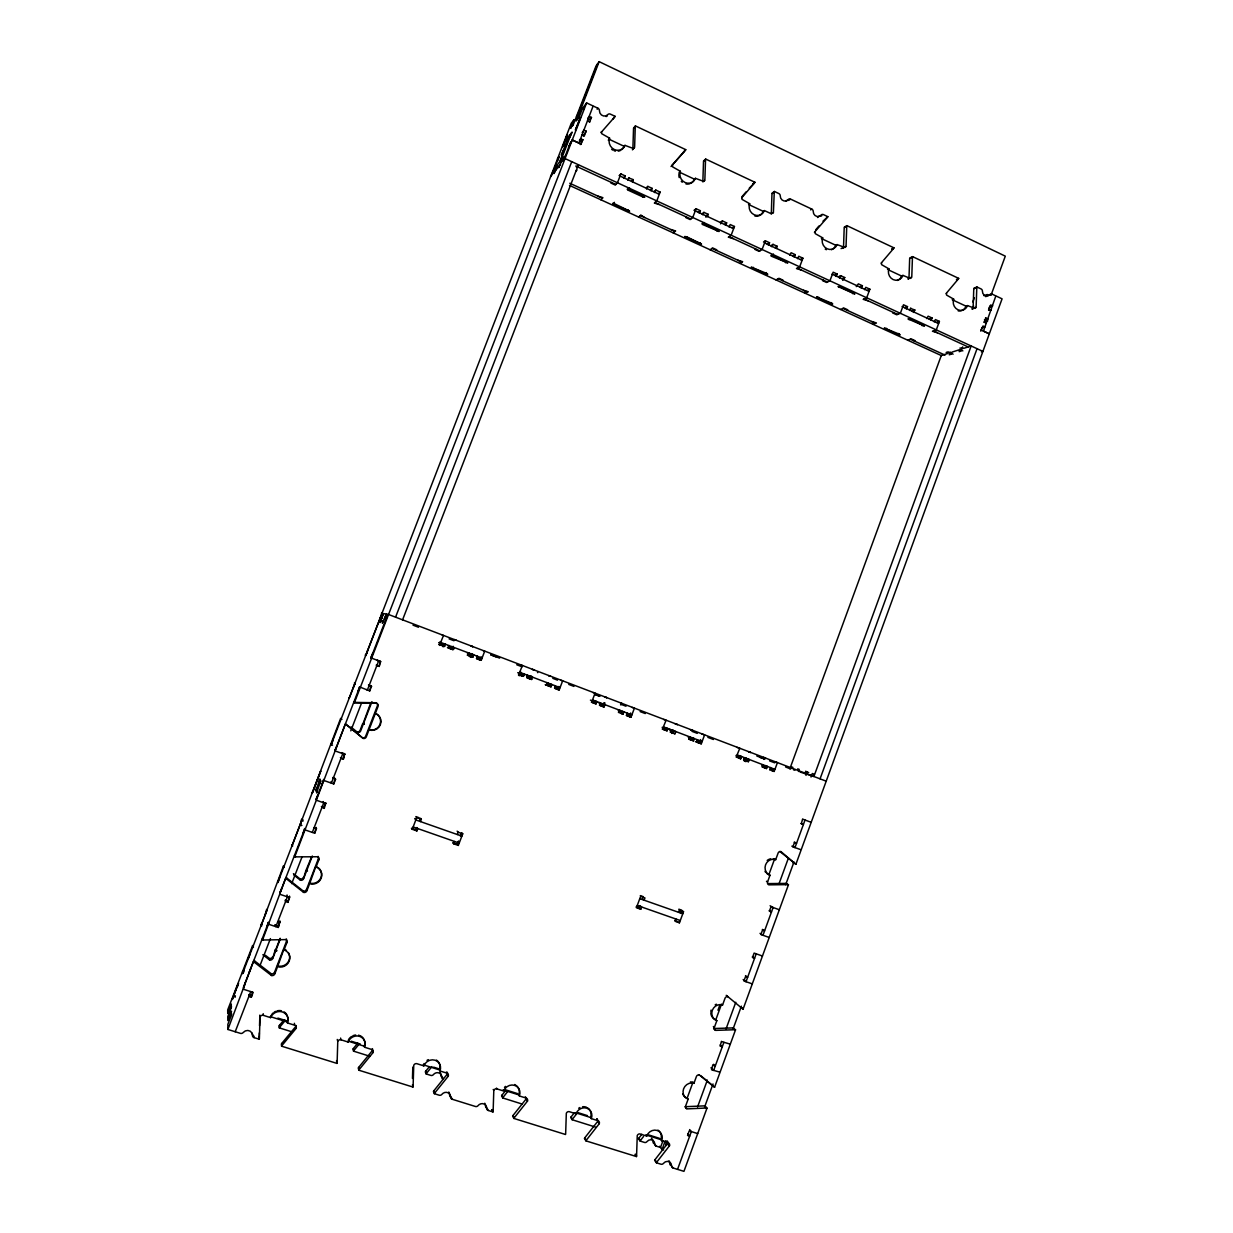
<?xml version="1.0" encoding="UTF-8"?>
<svg xmlns="http://www.w3.org/2000/svg" width="1233" height="1233" viewBox="0 0 1233 1233"><rect width="100%" height="100%" fill="white"/><g stroke="black" fill="none" stroke-linecap="round" stroke-linejoin="round"><path stroke-width="1.5" d="M259.315 1032.915L259.207 1036.475A2.636 2.466 -32.7 0 1 259.053 1037.2M259.531 1025.794L259.855 1015.098L259.993 1016.763M412.454 1078.459L412.808 1067.069M447.255 1072.217A2.528 2.358 -44.5 0 1 447.302 1074.082L433.785 1090.866A2.528 2.358 -44 0 0 433.43 1091.498L434.34 1093.702L439.179 1095.197A2.543 2.358 -44.2 0 0 441.383 1094.827L443.048 1093.27A5.086 4.716 -44.6 0 1 450.384 1095.567L450.661 1097.724A2.543 2.358 -45 0 0 452.141 1099.235L475.414 1106.479A2.528 2.343 -46.3 0 0 477.587 1106.093L479.236 1104.552A5.04 4.685 -46.6 0 1 486.496 1106.818L486.758 1108.96A2.512 2.343 -47 0 0 488.222 1110.455L492.984 1111.935A2.512 2.327 -47.1 0 0 493.138 1111.241L493.801 1090.511A2.512 2.343 -47.5 0 1 496.93 1088.893L503.68 1091.02A8.77 8.138 -48.3 0 1 514.577 1085.364A8.77 8.138 -48.3 0 1 519.401 1095.967L526.121 1098.079A2.497 2.312 -49.1 0 1 527.493 1101.1L514.223 1117.807A2.512 2.312 -48.4 0 0 513.884 1118.439L565.5 1134.499A2.481 2.296 -50.8 0 0 565.654 1133.821L566.317 1113.307A2.481 2.296 -51.3 0 1 569.384 1111.704L575.981 1113.784A8.646 7.984 -52 0 1 586.646 1108.159A8.646 7.984 -52 0 1 591.362 1118.624L597.928 1120.689A2.466 2.266 -52.6 0 1 599.269 1123.679L586.276 1140.232A2.466 2.281 -51.9 0 0 585.937 1140.864L636.444 1156.569A2.451 2.25 -53.9 0 0 636.582 1155.891L637.245 1135.608A2.451 2.25 -54.5 0 1 640.251 1134.006L646.709 1136.055A8.539 7.83 -55.1 0 1 657.143 1130.445A8.539 7.83 -55.1 0 1 661.751 1140.787L668.178 1142.806A2.435 2.235 -55.6 0 1 669.488 1145.75L656.757 1162.164A2.435 2.235 -54.9 0 0 656.418 1162.796L660.95 1164.199A2.435 2.235 -55.1 0 0 663.524 1163.305A4.87 4.454 -55.2 0 1 671.584 1165.817A2.435 2.219 -55.5 0 0 673.048 1167.959L683.945 1171.35L706.987 1108.128L704.999 1105.955A2.404 2.204 -57.9 0 0 704.351 1105.862L685.039 1106.725L686.642 1108.529M632.406 149.856A2.466 2.296 59.9 0 0 632.868 149.116L633.531 128.54A2.466 2.281 59.8 0 1 633.685 127.878L635.427 125.92L685.748 149.655A2.451 2.266 62.7 0 1 685.425 150.241L671.029 166.532M635.427 125.92A2.481 2.296 59.9 0 0 635.272 126.598L634.61 147.266A2.481 2.312 60 0 1 633.361 148.515L624.992 145.371A8.708 8.092 59.1 0 1 614.311 149.517A8.708 8.092 59.1 0 1 609.611 138.173L601.689 133.688A2.497 2.312 58.2 0 1 601.642 131.823L601.103 132.47L614.728 116.904A2.497 2.312 58.4 0 0 615.067 116.318L610.412 114.13A2.497 2.312 58.2 0 0 607.777 114.623A5.009 4.624 57.9 0 1 599.438 110.708A2.497 2.312 57.5 0 0 597.928 108.242L586.615 102.909L582.592 108.242L579.186 117.043L578.185 118.368L579.032 116.164L576.273 120.88L599.146 61.65L1005.296 256.156L991.024 295.226M741.665 197.835L754.596 182.854A2.42 2.235 66.8 0 0 754.92 182.268L705.677 159.057A2.404 2.219 64.1 0 0 705.538 159.55L704.86 180.157A2.435 2.266 64.4 0 1 703.642 181.405L695.458 178.323A8.569 7.953 63.6 0 1 685.009 182.484A8.569 7.953 63.6 0 1 680.4 171.295L672.648 166.902A2.466 2.281 62.7 0 1 672.601 165.052M814.412 232.313L827.513 217.239A2.374 2.189 70.8 0 0 827.836 216.669L823.49 214.619A2.389 2.204 70.7 0 0 821.517 214.696L821.008 215.128A4.762 4.393 70.4 0 1 813.225 211.459A2.389 2.204 70.1 0 0 811.823 209.117L790.615 199.114A2.404 2.219 68.9 0 0 788.611 199.191L788.103 199.623A4.809 4.423 68.6 0 1 780.242 195.924A2.404 2.219 68.3 0 0 778.809 193.55L774.401 191.469A2.42 2.235 68.1 0 0 774.262 192.132L773.399 212.708L771.072 213.663L764.383 210.581A8.431 7.814 67.8 0 1 754.149 214.742A8.431 7.814 67.8 0 1 749.649 203.692L742.066 199.392A2.42 2.235 66.9 0 1 742.035 197.557M843.064 248.372A2.358 2.173 72.5 0 0 843.511 247.648L844.204 227.596A2.312 2.127 72 0 1 844.328 227.119L846.871 225.639L893.956 247.848A2.343 2.142 74.2 0 1 893.648 248.419L881.148 263.122M846.871 225.639A2.327 2.142 72 0 0 846.747 226.132L846.054 246.261A2.374 2.189 72.6 0 1 844.898 247.494L837.068 244.581L835.804 245.275A8.292 7.645 71.9 0 1 831.427 249.713M946.096 293.531L958.38 278.935A2.312 2.112 77.1 0 0 958.688 278.381L912.59 256.634A2.327 2.127 75.2 0 0 912.451 257.281L911.773 277.04A2.327 2.142 75.8 0 1 910.216 278.396L902.972 275.406A8.199 7.521 75.2 0 1 893.17 279.583A8.199 7.521 75.2 0 1 888.885 268.825L881.641 264.694A2.343 2.158 74.6 0 1 881.61 262.906M779.903 851.541L795.917 864.241L1002.075 298.833L992.118 294.148A2.312 2.096 78.6 0 0 990.253 294.255L989.775 294.672A4.608 4.177 78.3 0 1 982.408 291.204A2.312 2.096 78.2 0 0 981.067 288.938L976.937 286.981A2.327 2.112 78 0 0 976.798 287.628L976.12 307.156A2.312 2.096 78.6 0 1 975.01 308.389L967.504 305.599L966.009 306.154A8.076 7.367 78.1 0 1 959.413 310.993A8.076 7.367 78.1 0 1 958.195 310.886M989.76 310.13L989.39 309.344L988.542 310.146M582.207 132.625L583.949 130.112L586.168 131.145L584.195 135.907M984.874 319.917L984.92 321.243L987.926 318.838L985.46 318.114M699.019 1074.667L714.061 1086.905A2.404 2.204 -58.9 0 0 714.616 1087.198L735.531 1029.848L733.419 1028.014A2.374 2.204 -61.1 0 0 732.787 1027.906L713.614 1028.538L715.325 1030.064M727.085 996.017L742.543 1008.764A2.389 2.204 -62.4 0 0 743.114 1009.072L788.442 884.755L786.115 883.522A2.343 2.189 -68.9 0 0 785.498 883.414L768.19 883.599M789.875 768.729L941.272 355.551L948.115 353.362L946.204 352.484L948.1 351.883L953.109 354.179M950.273 352.068L949.271 354.796L951.167 354.195L951.922 352.145L959.952 349.571L962.865 350.896M663 1140.679L660.518 1147.461L656.172 1146.104L654.738 1144.224M798.429 771.488L799.215 769.361L797.674 768.868M663.631 1149.957L662.09 1149.48L665.296 1140.71L666.483 1142.205L665.681 1144.409L666.483 1145.426L667.284 1143.222M972.852 301.931L974.363 297.8M972.467 309.113L973.623 305.969M717.96 1010.212L719.841 1005.08M804.887 773.584L805.673 771.426L807.245 771.92L805.981 775.387M959.952 349.571L959.197 351.652L961.154 351.02L962.665 346.858M706.987 1108.128A2.404 2.204 -58 0 0 706.355 1108.02L686.966 1108.899A2.42 2.219 -57.2 0 1 685.656 1105.955L688.137 1099.158L687.182 1098.094L692.946 1082.297A8.446 7.768 -57.7 0 0 690.388 1081.942M735.531 1029.848A2.389 2.204 -61.2 0 0 734.899 1029.74L715.664 1030.372A2.404 2.219 -60.5 0 1 714.369 1027.428L716.835 1020.677L715.818 1019.783L721.536 1004.094L722.584 1004.972L725.035 998.237A2.389 2.219 -61.9 0 1 727.963 996.726L726.222 995.308M788.442 884.755A2.358 2.204 -68.9 0 0 787.81 884.631L768.853 884.847A2.358 2.204 -68.4 0 1 767.589 881.872L770.009 875.214L768.883 874.629L774.54 859.139A8.246 7.722 -69.3 0 0 773.322 858.815M688.137 1099.158A8.461 7.783 -57.7 0 1 683.591 1088.831A8.461 7.783 -57.7 0 1 693.932 1083.345L696.398 1076.563A2.404 2.219 -58.4 0 1 699.342 1075.006M770.009 875.214A8.261 7.737 -69.3 0 1 765.57 864.811A8.261 7.737 -69.3 0 1 775.68 859.709L778.115 853.066A2.358 2.204 -70.3 0 1 780.998 851.618L795.362 863.932A2.343 2.189 -70.5 0 0 795.917 864.241M811.021 777.037L812.3 773.538L813.903 774.047L813.102 776.235L813.903 776.497L971.157 345.964L963.852 348.307L959.952 348.045M697.554 1106.972L707.357 1080.093M726.052 1028.892L735.777 1002.275M778.855 884.231L788.473 857.921M980.774 331.153L982.085 327.577M988.604 309.73L989.899 306.154M719.456 1072.032L711.533 1069.766L712.844 1064.927M720.195 1044.937L722.261 1046.848L720.149 1046.139L721.444 1041.33M800.571 849.599L792.911 846.824L794.514 842.416L796.58 843.172L794.237 842.124M802.575 819.113L801.358 823.675L803.423 824.445L800.972 823.505M980.99 330.382L983.025 326.005L984.982 326.915L981.93 327.947M983.934 322.322L985.968 317.929M988.666 309.36L990.715 304.967L992.657 305.876L989.575 307.002M677.549 1169.362L691.343 1131.586L689.617 1129.567M723.894 1042.347L713.645 1070.46L710.948 1067.778M756.199 953.833L746.027 981.699L743.16 979.526M805.026 820.037L794.977 847.595L791.848 846.162M820.068 778.84L977.045 348.677M704.536 1107.219L713.013 1083.946M732.972 1029.231L741.387 1006.174M785.683 884.724L793.99 861.944M743.499 759.882L748.446 761.67L749.263 759.451L745.996 758.295L747.09 758.742M910.386 308.358L914.855 310.022L913.36 312.427M763.921 759.42L764.522 757.756L765.616 758.203M762.025 766.834L762.78 764.676M930.869 320.333L932.117 318.022L928.141 316.187L926.646 318.576M766.556 768.544L767.373 766.325L765.138 765.585L764.321 767.789L766.556 768.544L762.395 766.957M769.654 769.731L770.471 767.527M937.357 332.74L932.456 331.261L936.294 329.889L939.407 321.397L935.431 319.563L934.182 321.859M771.92 770.671L774.185 771.442L777.437 762.611L774.401 761.64M676.008 919.032L675.175 921.298L679.46 922.793L683.606 911.526L679.337 910.031L678.504 912.281M736.193 757.047L739.831 748.277L736.98 747.383M906.255 308.944L907.503 306.632L903.496 304.767L900.352 313.305L896.684 314.769L892.692 312.935L893.601 312.566M680.508 913.376L681.695 910.17L678.844 909.183M740.756 758.757L741.572 756.538L739.43 755.829L738.613 758.033L740.756 758.757L736.548 757.154M898.549 333.48C896.299 335.468 902.356 335.592 899.412 334.22L884.292 328.04L898.102 334.713L899.412 334.22M743.9 759.96L744.717 757.74M910.848 308.173L909.6 310.485M674.944 733.805L670.351 732.063L674.944 733.805L675.792 731.554L672.756 730.491L673.896 730.953M838.548 276.731L840.659 275.668L844.759 277.564L842.678 280.353M688.893 739.106L690.048 736.98L689.077 736.656L690.249 737.118L689.355 736.764M861.204 288.106L862.422 285.748L858.353 283.867L856.257 286.626M691.528 740.185L692.345 737.951L694.318 738.598L693.485 740.833L688.692 739.106M695.397 741.634L697.03 742.174L697.539 739.831M868.109 300.806L863.192 299.342L866.691 297.769L869.881 289.2L865.813 287.32L864.58 289.663M696.475 742.066L699.311 743.129L700.621 739.584M640.759 909.245L639.002 907.889L639.835 905.639L641.592 906.979L640.759 909.245L636.428 907.735L640.621 896.406L644.951 897.932L644.104 900.198L642.347 898.872L643.179 896.622L640.312 895.605M699.311 743.129L701.3 743.792L704.598 734.868L701.931 734.036M662.46 729.073L666.113 720.211L663.647 719.456M836.02 276.454L837.253 274.096L833.154 272.2L829.932 280.8L826.619 282.48L822.519 280.585L823.351 280.168M665.219 730.198L666.051 727.979L667.916 728.564L667.084 730.815L662.368 729.119M670.66 732.171L671.492 729.936L669.611 729.319M840.659 275.668L839.442 278.041M831.119 302.594C828.915 304.674 834.895 304.643 831.859 303.272L816.539 296.922L830.657 303.827L831.859 303.272M671.692 733.435L672.971 729.998M599.454 705.184L600.563 703.01L599.238 702.594M776.405 248.465L777.222 246.292L773.045 244.365L771.843 246.77M599.592 705.307L602.505 706.417L603.846 702.81M766.34 272.555C763.551 274.944 770.116 274.974 766.834 273.495L751.251 267.145L765.755 274.111L766.834 273.495M603.353 704.166C599.962 702.579 605.881 706.062 604.786 702.733M773.43 254.044L772.829 255.663C770.271 257.435 770.178 253.859 772.829 255.663L787.795 262.953L771.688 256.341M602.505 706.417L604.108 706.925L604.956 704.675L604.155 704.413M620.6 704.875C623.867 702.825 620.785 703.689 621.232 703.195M618.411 712.366L619.536 710.208L618.704 709.946L619.968 710.439L618.504 709.915M794.083 257.05L795.285 254.661L791.124 252.734L789.721 255.246M623.05 714.123L623.898 711.857L622.218 711.333L621.37 713.583L623.05 714.123L618.689 712.458M626.41 715.402L627.243 713.152M801.404 270.058L796.487 268.578L799.662 266.837L802.899 258.19L798.753 256.264L797.535 258.653M626.441 715.494L629.323 716.589L630.664 712.998M629.323 716.589L631.034 717.144L634.409 708.143L632.113 707.449M312.735 791.37L312.165 793.281L320.78 770.979L312.92 791.802M575.765 128.956L575.41 130.189L580.496 117.505L575.765 128.956L576.52 127.97M768.359 245.151L769.562 242.747L765.369 240.805L762.086 249.498L759.112 251.362L754.935 249.436L755.675 248.958M594.476 703.38L595.323 701.13L596.911 701.608L596.063 703.873L591.393 702.132M237.445 986.616C243.194 969.955 223.435 1023.421 237.414 985.753M526.969 677.688L528.048 675.468L526.753 675.083M705.738 217.07L707.388 216.53L708.22 214.342L703.935 212.369L702.779 214.819M527.37 677.934L530.36 679.059L531.5 676.023M704.382 222.556L703.873 223.867C701.577 225.793 701.13 222.002 703.873 223.867L719.147 231.511L702.872 224.622M530.36 679.059L531.67 679.46L532.533 677.179L529.866 676.239L531.223 676.778M549.656 686.38L550.519 684.115L551.906 684.531L551.043 686.812L545.217 684.685L546.589 685.116L546.758 682.635L548.115 683.174L546.758 682.635M725.497 225.331L726.669 222.896L722.415 220.923L720.55 223.867M554.526 688.137L555.389 685.872M733.25 238.632L728.318 237.168L731.154 235.226L734.452 226.487L730.213 224.529L729.027 226.964M554.835 688.338L557.778 689.463L558.919 686.442M557.778 689.463L559.212 689.91L562.649 680.801L560.738 680.262M460.448 836.051L461.712 832.753L462.745 833.816L458.322 845.422L453.744 843.819L454.638 841.492M457.289 834.525L458.167 832.213L457.15 831.15M518.584 675.484L518.723 672.956L520.634 673.65M518.723 674.574L522.422 665.481L520.711 665.034M699.203 213.17L700.375 210.704L696.09 208.731L692.746 217.501L690.126 219.566L685.856 217.594L686.504 217.07M519.802 675.854L521.143 672.339M458.322 845.422L457.32 844.297L458.568 840.998M522.16 675.946L523.023 673.68L524.302 674.05L523.439 676.331L519.17 674.821M447.44 647.618L452.018 649.344L453.189 646.292M629.554 188.017C628.953 192.518 624.992 187.539 629.03 189.343L643.564 196.047L642.686 196.864L628.183 190.19M452.018 649.344L453.004 649.621C457.135 647.387 448.75 645.722 452.896 647.048M632.452 181.868L633.3 179.648L628.63 177.906M468.108 655.37C467.276 651.394 472.131 654.553 468.108 652.827M651.039 190.884L652.195 188.402L647.849 186.383L646.554 189.019M470.189 657.127L471.53 653.613M472.563 653.891L471.037 657.374M471.777 656.85L472.655 654.553L473.734 654.846L472.856 657.158L467.23 655.124M476.462 658.545L477.525 656.295L476.431 655.987M659.27 204.524L654.338 203.075L656.788 200.902L660.148 192.086L655.817 190.082L654.661 192.564M416.893 830.919L416.045 829.855L416.939 827.528L417.787 828.591L416.893 830.919L412.254 829.3L416.708 817.618L415.875 816.616L418.958 817.695M477.079 658.854L480.099 659.994L481.271 656.942M480.099 659.994L481.209 660.318L484.723 651.132L483.228 650.747M421.347 819.251L420.453 821.579L419.605 820.562L420.484 818.234L421.347 819.251L416.708 817.618M624.129 178.431L625.27 175.934L620.877 173.899L617.471 182.761L615.252 185.042L610.874 183.023L611.414 182.453M443.156 646.878L444.496 643.857L445.452 644.119L444.574 646.431L439.025 644.427M614.404 202.335L613.587 204.462L629.631 211.136L614.388 203.676C611.707 201.888 612.493 205.634 614.388 203.676M628.922 177.629L627.782 180.126M253.351 947.16L253.258 945.881A2.512 2.374 -29.7 0 0 252.626 945.572L227.704 1009.873L227.735 1013.326L229.508 1013.88M261.596 924.658L261.735 925.86A2.528 2.389 -29.5 0 1 261.026 925.752L283.467 865.982A2.497 2.374 -28.6 0 1 284.083 866.306L284.299 867.308M292.391 845.175L292.637 846.1A2.497 2.389 -28.2 0 1 291.944 845.961L340.616 718.5A2.435 2.389 -23.9 0 1 341.217 718.839L341.633 719.301M349.216 698.125L571.218 123.392L573.931 119.771L575.534 120.526M242.67 973.13L266.837 910.771M277.934 882.104L301.9 820.238M331.23 744.562L354.904 683.452M365.785 655.37L382.06 613.371M551.891 175.055L558.826 157.161M563.666 144.662L567.504 134.551L562.602 146.773L563.666 144.662L562.957 145.571L564.575 146.311M301.407 825.524L300.251 825.139L301.576 819.236L302.948 819.714M332.525 745.194L331.384 744.794L332.987 740.047M382.014 618.473L380.334 617.841L382.276 613.402L381.398 613.248M227.735 1013.326L231.342 1004.016L230.479 1008.378L231.388 1006.036L231.403 1007.253L227.766 1016.624L227.812 1020.6L231.48 1011.152L230.602 1015.915L231.511 1013.541L231.542 1014.805L227.843 1024.346L227.889 1029.463L240.358 1033.346A2.651 2.481 -31.7 0 0 243.271 1032.453A5.302 4.947 -32.1 0 1 252.426 1035.304A2.651 2.466 -32.5 0 0 254.09 1037.616L259.207 1039.203A2.651 2.466 -32.7 0 0 259.377 1038.494L260.024 1017.009A2.636 2.466 -32.5 0 1 263.369 1015.36L270.613 1017.641A9.201 8.616 -33.6 0 1 282.265 1011.908A9.201 8.616 -33.6 0 1 287.474 1022.958L294.672 1025.224A2.62 2.451 -34.6 0 1 296.136 1028.368L281.972 1045.522A2.636 2.451 -34.5 0 0 281.602 1046.185L336.948 1063.401A2.605 2.42 -37.7 0 0 337.118 1062.692L337.765 1041.453A2.589 2.435 -37.8 0 1 341.032 1039.82L348.122 1042.039A9.047 8.461 -38.8 0 1 359.527 1036.336A9.047 8.461 -38.8 0 1 364.598 1047.233L371.626 1049.453A2.574 2.404 -39.8 0 1 373.06 1052.55L359.204 1069.566A2.589 2.404 -39.4 0 0 358.849 1070.213L412.932 1087.044A2.558 2.389 -42.5 0 0 413.101 1086.335L413.749 1065.343A2.558 2.389 -42.7 0 1 416.954 1063.709L423.875 1065.898A8.908 8.307 -43.7 0 1 435.033 1060.21A8.908 8.307 -43.7 0 1 439.981 1070.968L446.855 1073.126A2.543 2.374 -44.6 0 1 448.257 1076.193L434.694 1093.055A2.543 2.374 -44 0 0 434.34 1093.702M573.931 119.771L570.602 128.355L573.052 124.086L572.22 126.228L573.175 124.965L596.017 66.012L599.146 61.65M383.478 613.618L379.98 622.634L381.305 620.476M557.285 164.945L553.941 173.606L555.698 170.277M561.724 154.557L568.706 136.493M316.634 788.719L315.74 791.016L319.933 778.948L319.316 781.799M559.474 162.186L570.155 134.613M578.015 114.345L597.573 63.839M560.892 160.398L571.619 132.717M317.22 789.983L316.588 792.911L320.811 780.72L319.902 783.032M383.201 620.893L382.307 623.189L386.33 614.111M559.597 165.392L558.749 167.596L563.111 157.608M243.363 987.479L268.424 922.777M279.937 893.031L304.782 828.853M316.203 799.369L323.801 779.749M335.16 750.388L359.697 687.028M370.963 657.913L387.825 614.373M563.589 160.398L570.756 141.887M227.889 1029.463L253.813 960.476A2.62 2.481 -30.3 0 1 254.476 960.8L271.26 973.762A2.62 2.466 -31.8 0 0 274.589 972.159L286.534 941.195A2.605 2.466 -31.6 0 0 286.703 940.27M253.952 962.156A2.636 2.481 -30.4 0 1 254.614 962.48L271.476 975.488A2.62 2.481 -31.9 0 0 274.805 973.87L277.579 966.687A9.17 8.662 -32 0 0 289.231 961.046A9.17 8.662 -32 0 0 284.052 949.949L286.811 942.783A2.62 2.481 -31.7 0 0 285.332 939.608L263.307 940.008A2.62 2.481 -30.1 0 1 262.583 939.885L285.933 877.557A2.589 2.481 -29.4 0 1 286.58 877.881L303.226 891.012A2.589 2.466 -31.3 0 0 306.524 889.44L318.376 858.723A2.574 2.466 -31 0 0 318.068 856.38M286.21 878.852A2.605 2.481 -29.4 0 1 286.857 879.175L303.565 892.368A2.589 2.481 -31.4 0 0 306.878 890.796L309.637 883.66A9.063 8.662 -31.5 0 0 321.197 878.173A9.063 8.662 -31.5 0 0 316.049 867.046L318.792 859.925A2.589 2.481 -31.1 0 0 317.328 856.75L295.488 856.873A2.589 2.497 -29 0 1 294.764 856.75L345.394 723.941A2.543 2.481 -25.3 0 1 346.041 724.295L362.425 737.719A2.528 2.466 -29.2 0 0 365.662 736.224L377.36 705.923A2.512 2.466 -28.3 0 0 375.926 702.733L354.518 702.394A2.528 2.481 -23.6 0 1 353.809 702.24L354.38 702.748A2.543 2.497 -23.8 0 0 355.089 702.902L376.604 703.257A2.528 2.481 -28.5 0 1 378.038 706.447L375.341 713.46A8.862 8.677 -29.5 0 1 380.381 724.65A8.862 8.677 -29.5 0 1 369.006 729.859L366.293 736.887A2.543 2.481 -29.4 0 1 363.026 738.382L346.581 724.896A2.543 2.497 -25.5 0 0 345.934 724.557M354.38 702.748L586.615 102.909M259.685 966.379L270.428 938.59M291.697 883.629L301.915 857.197M350.804 730.83L361.562 702.98M235.21 1031.744L250.746 991.594M312.319 832.414L323.755 802.806L323.169 801.542M395.562 617.178L571.742 161.662M251.193 995.355L248.773 994.584L248.881 996.403L251.316 997.173L252.426 992.149M278.273 927.447L279.876 921.174L278.273 927.447L268.624 924.272L268.347 922.269L266.575 927.54M285.332 900.414L285.563 901.57L287.967 902.371L289.524 896.221M316.126 827.42L314.708 833.231L305.137 829.932L304.659 828.499L302.948 833.585M323.878 807.384L325.697 802.683L324.31 808.37L321.505 806.567L324.31 808.37M335.083 778.393L333.758 783.957L335.576 779.241L332.725 777.561L335.576 779.241M344.608 753.764L343.329 759.204L344.608 753.764L341.464 752.639M370.886 685.825L369.715 690.942L371.534 686.272L368.544 684.962L371.534 686.272M380.319 661.397L379.209 666.406L380.319 661.397L377.206 660.241M580.204 144.538L582.87 139.668L580.404 138.959M583.486 136.046L586.168 131.145M251.316 997.173L253.166 992.365L243.456 989.282L245.213 982.686M287.967 902.371L289.57 896.453M314.708 833.231L316.542 828.484L314.153 827.667M580.897 144.446L582.87 139.668M589.497 122.221L591.47 117.443L589.251 116.395L587.694 118.399L589.898 119.447L591.47 117.443M402.575 619.845L578.431 164.744L576.412 167.133M272.74 958.149L275.221 949.965A8.754 8.292 -31.3 0 0 276.855 950.319M303.534 878.482L305.876 870.637A8.662 8.292 -30.6 0 0 307.495 871.007M356.969 731.755A2.435 2.374 -27.8 0 0 360.098 730.321L362.687 723.601A8.477 8.307 -27.7 0 0 364.29 724.002M370.701 702.887L362.98 723.879A8.492 8.323 -27.8 0 0 364.321 724.249M276.701 951.059A8.77 8.307 -31.3 0 1 275.329 950.751L280.153 938.267M311.517 857.089L305.876 870.637M280.23 939.114L272.786 958.411A2.512 2.374 -31.3 0 1 269.58 959.968L262.829 954.743M312.334 856.026L303.58 878.682A2.497 2.389 -30.6 0 1 300.405 880.192L293.716 874.906M371.965 701.7L360.668 730.938A2.435 2.389 -27.9 0 1 357.539 732.371L350.958 726.961M277.579 966.687L283.914 949.148A9.14 8.646 -31.9 0 1 286.472 950.473M309.637 883.66L315.848 866.414A9.032 8.646 -31.5 0 1 317.174 866.999M369.006 729.859L375.341 713.46M576.535 116.318L579.664 112.157M566.409 136.663L567.118 135.738M579.34 119.724L580.111 118.722M592.996 106.377L578.924 143.09L572.251 139.992L568.552 146.958L569.045 146.326M567.041 140.824L566.564 141.441L568.228 137.125L572.097 132.085L569.923 137.079M656.418 1162.796L654.615 1160.376A2.435 2.219 -54.8 0 1 654.939 1159.76L667.623 1143.423A2.42 2.219 -55.5 0 0 667.777 1142.544M563.404 150.21L561.246 155.158L563.142 152.738M656.172 1146.104A2.343 2.142 -55.1 0 1 654.769 1144.039A4.685 4.3 -54.8 0 0 646.986 1141.588A2.343 2.158 -54.7 0 1 644.505 1142.436L640.143 1141.064L638.463 1138.83A2.343 2.142 -54.5 0 1 638.786 1138.244L641.838 1134.314M643.534 1136.518L640.451 1140.463A2.343 2.158 -54.5 0 0 640.143 1141.064M557.439 158.934L559.289 156.576L557.162 161.461M597.126 109.259L597.928 108.242M585.937 1140.864L584.411 1138.521A2.466 2.266 -51.9 0 1 584.735 1137.889L597.681 1121.414A2.451 2.266 -52.6 0 0 597.789 1120.042M595.601 1127.101L572.158 1119.734L570.74 1117.576A2.374 2.189 -51.4 0 1 571.064 1116.975L574.193 1113.014M577.707 1112.505L572.482 1119.132A2.374 2.189 -51.5 0 0 572.158 1119.734M581.976 134.875L584.457 135.599M553.555 170.755L550.534 176.751M565.315 155.959L563.111 161.014L565.053 158.579L982.901 351.39L981.391 351.867M555.621 169.26L556.838 165.515L563.589 156.992L561.4 162.001M513.884 1118.439L512.635 1116.173A2.497 2.312 -48.4 0 1 512.974 1115.541L526.198 1098.911A2.481 2.312 -49 0 0 526.352 1098.017M554.773 171.449L560.553 164.22M579.387 140.223L581.344 141.579M522.268 1104.09L502.725 1097.956L501.584 1095.86A2.404 2.219 -47.9 0 1 501.908 1095.243L505.083 1091.251M508.381 1090.666L503.049 1097.355A2.404 2.235 -47.9 0 0 502.725 1097.956M442.524 1077.611L443.279 1079.307A2.435 2.266 -44.4 0 1 441.861 1077.842L441.599 1075.777A4.886 4.547 -44 0 0 434.525 1073.558L432.922 1075.053A2.435 2.281 -43.7 0 1 430.81 1075.392L426.156 1073.943L425.308 1071.909A2.435 2.266 -43.4 0 1 425.647 1071.292L428.899 1067.269M431.935 1066.576L426.479 1073.326A2.451 2.281 -43.5 0 0 426.156 1073.943M358.849 1070.213L358.248 1068.086A2.574 2.404 -39.4 0 1 358.618 1067.439L372.412 1050.516A2.558 2.404 -39.7 0 0 372.366 1048.636M369.684 1056.219L353.532 1051.148L352.992 1049.206A2.466 2.312 -38.8 0 1 353.332 1048.589L357.755 1043.164M359.435 1043.735L353.871 1050.531A2.481 2.327 -38.9 0 0 353.532 1051.148M292.144 1031.898L279.305 1027.875L279.074 1025.995A2.512 2.358 -33.9 0 1 279.429 1025.363L283.944 1019.907M285.332 1020.385L279.66 1027.243A2.528 2.358 -33.9 0 0 279.305 1027.875M281.602 1046.185L281.355 1044.151A2.62 2.451 -34.4 0 1 281.71 1043.488L295.828 1026.411A2.605 2.451 -34.6 0 0 295.997 1025.486M615.067 116.318L613.063 118.907A2.481 2.296 58.3 0 0 613.402 118.322M815.861 229.646L818.928 226.009M822.997 221.169L827.836 216.669M575.95 171.31L576.936 170.139M741.958 196.725L746.135 191.839M749.263 188.187L754.226 183.131M608.393 140.439A8.693 8.076 59.1 0 1 608.778 139.129L609.611 138.173M671.785 165.592L685.748 149.655M633.824 128.217L635.272 126.598M621.802 149.547A8.693 8.076 59.1 0 0 624.145 146.311L624.992 145.371M632.868 149.116L634.317 147.575M598.159 196.247L602.922 197.665L600.856 199.777M619.475 175.363L620.877 173.899M623.574 177.675L625.27 175.934M631.558 181.374L633.3 179.648M646.354 187.786L647.849 186.383M627.597 210.874L628.429 210.103M650.377 190.082L652.195 188.402M653.983 191.747L655.817 190.082M679.229 177.614A8.539 7.937 63.5 0 1 679.429 172.158L680.4 171.295M658.314 193.751L660.148 192.086M638.617 217.054L640.867 215.051L644.489 217.47M705.677 159.057L703.658 160.845A2.389 2.204 64.1 0 0 703.519 161.338L702.841 181.852L704.521 180.434M703.843 161.215L705.523 159.72M691.096 183.147A8.539 7.937 63.5 0 0 694.456 179.186L695.458 178.323M785.775 201.226L786.284 200.794A2.389 2.204 68.9 0 1 787.625 200.517M694.441 210.042L696.09 208.731M670.86 229.538L675.607 230.956L673.172 232.867M698.371 212.276L700.375 210.704M701.931 213.926L703.935 212.369M706.185 215.898L708.22 214.342M752.7 183.948L754.92 182.268M685.779 237.507L686.719 236.798L701.546 244.072L684.639 236.52L686.704 236.798M720.334 222.449L722.415 220.923M749.649 203.692L748.554 204.478L763.258 211.352L764.383 210.581M724.572 224.406L726.669 222.896M699.481 243.78L700.436 243.086M717.036 231.157L718.068 230.417M774.401 191.469L772.12 193.103A2.42 2.235 68.1 0 0 771.966 193.751L771.303 213.879L773.199 212.585M772.351 193.489L774.262 192.132M732.325 227.982L734.452 226.487M710.085 249.76L712.705 247.956L716.805 249.837L716.142 250.284M788.658 200.44L790.214 199.376M810.605 209.887L811.823 209.101M763.489 241.992L765.369 240.805M737.858 260.24L742.62 261.658L739.846 263.384M767.296 244.165L769.562 242.747M770.764 245.783L773.045 244.365M821.841 215.636L821.024 216.145A2.374 2.189 70.7 0 0 819.051 216.222L818.558 216.654A4.747 4.377 70.4 0 1 817.556 217.517M774.941 247.71L777.222 246.292M752.346 267.977L753.394 267.345M837.068 244.581A8.307 7.66 71.9 0 1 827.05 248.742A8.307 7.66 71.9 0 1 822.673 237.846L821.44 238.57L835.804 245.275M792.927 256.032L795.285 254.661M844.605 227.519L846.732 226.302M785.544 262.737L786.716 262.074M800.51 259.531L802.899 258.19M776.004 279.937L778.948 278.304L782.955 280.138L782.215 280.554M841.091 248.604L843.218 247.448M843.511 247.648L845.638 246.492M803.484 290.294L808.231 291.712L805.149 293.269M834.726 275.375L837.253 274.096M891.69 248.989L893.956 247.848M892.276 249.097L893.185 248.65M842.216 278.828L844.759 277.564M817.525 297.816L818.697 297.245M839.026 287.397L840.29 286.78L854.839 293.993L837.993 286.549L840.274 286.78M912.59 256.634L909.8 257.974A2.327 2.127 75.2 0 0 909.661 258.622L908.983 278.288A2.327 2.127 75.8 0 1 908.243 279.29M887.529 269.472L888.885 268.825M910.124 258.391L912.451 257.281M859.817 286.981L862.422 285.748M852.589 293.654L853.883 293.053M867.231 290.418L869.881 289.2M897.3 280.461A8.184 7.506 75.2 0 0 901.6 276.038L902.972 275.406M908.058 278.643L911.31 277.24M840.567 309.468L843.819 308.019L847.749 309.822L846.917 310.177M957.209 278.997L958.688 278.381M956.407 279.768L957.887 279.151M904.729 307.757L907.503 306.632M871.654 321.505L876.401 322.938L872.995 324.31M912.05 311.148L914.855 310.022M976.937 286.981L973.916 288.183A2.327 2.112 78 0 0 973.777 288.815L973.099 308.281A2.296 2.096 78.6 0 1 972.683 308.99M974.286 288.614L976.798 287.628M967.504 305.599A8.092 7.383 78.1 0 1 957.887 309.76A8.092 7.383 78.1 0 1 953.71 299.141L952.23 299.727L966.009 306.154M885.248 328.826L886.542 328.317M908.921 319.624L910.308 319.085L924.534 326.021L907.981 318.931L910.308 319.085M984.042 295.735L987.325 294.487M991.609 294.333L989.051 295.303A2.296 2.081 78.6 0 0 987.186 295.411L986.708 295.843A4.593 4.161 78.3 0 1 985.753 296.691M929.266 319.116L932.117 318.022M995.725 296.274L983.441 331.122L989.313 333.85L981.499 330.213M922.192 325.743L923.594 325.204M971.881 308.913L975.611 307.356M936.51 322.46L939.407 321.397M907.642 340.169L911.202 338.89L915.056 340.647L914.146 340.971M985.876 323.231L984.443 322.137M381.737 618.134L383.263 613.572L386.561 614.157L384.542 618.704M386.037 619.012L387.594 614.327L388.549 614.496L826.202 781.183M380.858 620.384L383.663 621M442.246 635.149L443.51 635.427L439.487 645.414M439.595 642.039L482.088 658.021L480.608 657.605M439.595 642.994L440.489 643.241M449.136 645.522L448.411 647.88L453.004 649.621M439.179 644.474L444.574 646.431M537.496 672.54L537.788 672.648M472.409 655.309L467.43 653.567M476.786 656.973L481.61 658.838M592.981 692.545L595.077 693.146L591.655 702.209L596.063 703.873M765.523 758.172L763.412 757.401L764.522 757.756M672.509 731.339L673.65 731.739L670.69 730.691M558.164 687.058L560.075 687.629L519.817 672.339M277.857 1018.088L287.012 1020.97M351.266 1041.222L360.236 1044.043M433.631 1067.161L438.886 1068.826M504.836 1089.602L517.567 1093.609M578.585 1112.829L587.463 1115.634M648.928 1135.007L659.362 1138.29M271.152 1015.345A9.17 8.6 -33.5 0 0 270.505 1016.686L287.32 1021.987L287.474 1022.958M364.598 1047.233L364.29 1046.216L347.845 1041.053L348.122 1042.039M424.06 1063.54A8.893 8.292 -43.7 0 0 423.443 1064.85L439.518 1069.92L439.981 1070.968M503.079 1089.941L518.769 1094.873L519.401 1095.967M591.362 1118.624L590.576 1117.499L575.241 1112.659L575.981 1113.784M661.751 1140.787L660.842 1139.616L645.83 1134.899L646.709 1136.055M629.601 714.169L631.882 714.893L592.518 699.943M620.569 711.58L618.319 710.686M235.441 995.925L233.684 995.37L233.715 996.249M233.592 996.541L235.349 997.096M792.881 767.342L791.386 766.864L790.615 768.976L785.56 766.957M697.708 1133.605L689.216 1130.908L687.567 1135.439L689.679 1136.102L687.752 1133.821M243.98 971.928L242.577 971.481L242.685 973.685L244.458 968.521M793.389 769.746L794.9 770.24M800.047 772.012L811.499 775.711M699.465 740.694L702.116 741.557L663.616 726.931M280.122 922.669L277.672 921.621M713.183 1065.266L715.294 1065.959L713.583 1064.295M274.836 924.873L278.026 925.937M747.152 759.62L745.071 758.927L744.285 761.038L746.027 761.624M289.817 897.609L280.184 894.403L279.845 892.584L281.771 888.284M721.798 1041.654L729.689 1043.981M285.285 900.182L287.69 900.969M673.48 731.678L669.966 730.414M301.869 825.386L300.251 825.139M752.3 983.872L743.931 980.99L745.564 976.521L747.66 977.245L745.503 975.627M302.023 820.577L303.164 820.962M413.147 826.958L459.215 843.095L457.859 841.615M637.261 905.469L680.277 920.542M416.045 829.855L411.437 828.237L412.254 829.3M457.32 844.297L452.758 842.709L453.744 843.819M636.12 906.887L639.002 907.889M674.713 920.388L679.46 922.793M326.144 803.639L316.604 800.309L316.064 799.061L318.022 794.653M762.456 956.007L754.118 953.094L752.484 957.548L754.581 958.288L752.392 956.746M333.758 783.957L324.233 780.612L323.647 779.456L321.967 784.45M769.207 937.481L760.884 934.537L762.518 930.098L764.599 930.838L762.364 929.405M458.167 832.213L462.745 833.816M683.051 912.959L680.231 911.958L682.774 913.776L639.788 898.672M345.148 754.504L335.653 751.113L335.006 750.142L336.979 745.688M779.333 909.738L771.026 906.764L769.407 911.202L771.488 911.942L769.238 910.601M340.431 757.601L342.805 758.449M340.955 758.372L343.329 759.204M369.715 690.942L359.497 686.873L357.894 691.698M376.188 665.173L378.531 666.051M376.866 665.527L379.209 666.406M444.62 644.797L438.686 642.655M381.012 661.736L370.748 657.806L372.767 653.259M802.976 819.267L810.59 822.103M413.024 625.146L418.496 627.243M449.105 638.879L454.006 640.744M491.042 654.846L499.658 658.129M552.785 678.35L557.486 680.138M568.737 684.423L573.946 686.411M599.901 696.291L594.63 694.287L599.469 696.198M620.615 704.182L626.025 706.232M640.112 711.595L645.26 713.553M691.913 731.308L697.277 733.358M707.865 737.38L713.383 739.492M756.862 756.029L761.948 757.971M769.546 760.869L774.756 762.842M490.765 654.877L495.943 656.85M516.735 664.757L521.991 666.76M759.805 757.293L764.876 759.22M380.55 617.887L381.675 618.319M737.365 754.935L774.74 769.269M547.606 683.853L550.473 684.931M448.18 646.154L453.066 648.111M517.752 672.663L524.225 675.021M526.522 675.992L531.408 677.734M554.942 686.673L558.441 687.999M590.422 700.128L595.94 702.332M599.207 703.473L602.937 704.983M627.427 714.169L630.849 715.479M662.167 727.362L667.33 729.319M688.245 737.257L693.424 739.23M696.876 740.54L700.313 741.834M736.024 755.49L741.064 757.401M743.792 758.434L748.97 760.407M762.009 765.246L765.477 766.572M770.687 768.544L774.154 769.87M468.278 655.417L472.856 657.158M476.647 658.592L481.209 660.318M518.939 674.636L523.439 676.331M527.185 677.765L531.67 679.46M546.589 685.116L551.043 686.812M554.758 688.214L559.212 689.91M599.716 705.261L604.108 706.925M626.688 715.494L631.034 717.144M662.768 729.181L667.084 730.815M689.216 739.214L693.485 740.833M697.03 742.174L701.3 743.792M744.254 760.083L748.446 761.67M770.039 769.854L774.185 771.442M805.673 771.426L808.709 772.582M642.67 196.864L644.751 197.218L643.564 196.047M367.526 650.885L365.985 655.463L365.184 655.077M569.785 183.255L602.413 198.189M640.312 215.544L675.006 231.434M712.058 248.403L741.927 262.09M778.208 278.704L807.476 292.113M843.002 308.373L875.553 323.293M910.324 339.214L945.033 355.104M569.492 185.412L941.442 355.628M575.78 166.023L615.806 184.472M654.954 202.52L690.788 219.042M729.027 236.674L759.852 250.9M797.273 268.147L827.451 282.064M864.071 298.941L897.609 314.4M933.412 330.922L968.321 347.012M619.197 175.641L659.301 194.29M694.102 210.304L733.62 228.675M764.506 242.886L802.082 260.348M832.013 274.111L869.08 291.342M902.078 306.524L938.621 323.524M572.251 139.992L581.159 144.122M986.4 319.378L987.849 320.056M984.473 319.732L987.587 321.181M587.54 120.849L589.759 121.882M989.174 309.175L991.132 310.084M822.673 237.846L815.26 233.638A2.374 2.204 71.1 0 1 815.229 231.835M953.71 299.141L946.605 295.103A2.312 2.112 77.5 0 1 946.574 293.331M608.794 139.129L624.145 146.311M679.445 172.158L694.456 179.186M889.101 270.197L901.585 276.038M582.592 108.242L584.242 109.028M377.76 660.426L378.67 660.857L367.372 690.079L366.525 689.478M774.54 859.139L775.68 859.709M785.883 883.614L787.81 884.631M766.464 881.256L767.589 881.872M770.101 905.746L773.106 907.519L762.98 935.277L760.021 933.366M354.349 683.051L355.089 683.591L353.162 687.952M265.357 955.251L269.38 958.365A2.512 2.374 -31.2 0 0 272.57 956.823M293.423 873.688L300.081 878.944A2.481 2.374 -30.5 0 0 303.241 877.449M701.038 1075.947L714.616 1087.198M743.114 1009.072L740.971 1007.315A2.374 2.204 -62.3 0 1 740.401 1007.022L742.189 1008.486M713.352 1026.503L714.369 1027.428M460.495 834.695L461.851 836.128L415.829 819.96L414.704 818.604M692.946 1082.297L693.932 1083.345M704.69 1106.217L706.355 1108.02M340.616 718.5L341.109 719.07A2.451 2.389 -24.1 0 1 341.726 719.394M666.791 1141.064L667.716 1142.22M667.854 1143.7L669.488 1145.75M659.593 1146.274L662.09 1149.48M671.646 1166.141L673.048 1167.959M638.786 1138.244L640.174 1140.093M654.939 1159.76L656.295 1161.563M635.288 1154.103L636.582 1155.891M635.134 1154.782L636.444 1156.569M342.08 752.669L342.774 753.656L331.384 783.125L330.752 781.969M596.741 1118.994L597.327 1119.841M597.882 1121.691L599.269 1123.679M330.768 743.9L331.384 744.794M571.064 1116.975L572.251 1118.778M584.735 1137.889L585.891 1139.646M525.304 1096.723L525.952 1097.802M526.352 1099.189L527.493 1101.1M501.908 1095.243L502.864 1097M512.974 1115.541L513.914 1117.237M496.483 1088.076L496.93 1088.893M493.215 1089.433L493.647 1090.234M492.275 1109.561L493.138 1111.241M491.828 1109.685L492.984 1111.935M487.374 1108.775L488.222 1110.455M319.039 781.244L320.179 783.602M316.372 788.134L317.482 790.584M446.377 1072.078L446.731 1072.864M447.409 1074.344L448.257 1076.193M451.401 1097.57L452.141 1099.235M423.443 1064.85L423.875 1065.898M425.647 1071.292L426.341 1072.987M433.785 1090.866L434.463 1092.5M412.485 1084.701L412.932 1087.044M318.453 858.923L318.792 859.925M372.505 1050.763L373.06 1052.55M353.332 1048.589L353.779 1050.208M358.618 1067.439L359.05 1069.026M306.524 889.44L306.817 890.565M295.226 855.887L295.488 856.873M294.44 855.548L294.764 856.75M300.128 879.144L300.405 880.192M303.272 891.243L303.565 892.368M340.585 1038.078L341.032 1039.82M337.256 1039.45L337.703 1041.207M336.748 1061.12L336.948 1063.401M286.58 877.881L286.811 878.959M283.467 865.982L283.713 867.184A2.497 2.389 -28.7 0 1 284.191 867.4M287.027 894.973L287.412 896.807L275.868 926.646L275.56 924.642M279.706 877.526L278.011 882.52L277.702 880.84M286.58 941.457L286.811 942.783M283.914 949.148L284.052 949.949M295.858 1026.657L296.136 1028.368M294.348 1023.282L294.625 1024.977M275.221 949.965L275.329 950.751M266.652 909.384L265.049 915.364M274.589 972.159L274.774 973.592M279.429 1025.363L279.614 1026.935M281.71 1043.488L281.91 1045.014M269.411 958.642L269.58 959.968M271.291 974.055L271.476 975.488M263.168 938.698L263.307 940.008M262.398 938.313L262.583 939.885M270.505 1016.686L270.613 1017.641M263.215 1013.696L263.369 1015.36M254.476 960.8L254.584 962.187M252.626 945.572L252.75 947.114A2.528 2.389 -29.8 0 1 253.382 947.422M259.254 1036.984L259.207 1039.203M250.114 953.91L248.326 958.519M251.085 967.535L249.236 972.313M253.998 1036.121L254.09 1037.616M826.434 249.683A8.292 7.645 71.9 0 1 825.247 249.128M606.143 116.626A2.481 2.296 58.2 0 1 607.345 115.948M620.708 150.303A8.693 8.076 59.1 0 1 618.18 151.15M615.467 151.104A8.693 8.076 59.1 0 1 614.142 150.719M612.863 150.133A8.693 8.076 59.1 0 1 611.691 149.332M683.806 151.489A2.451 2.266 62.6 0 1 683.483 152.075M689.894 183.686A8.539 7.937 63.5 0 1 685.98 183.964M682.281 182.237A8.539 7.937 63.5 0 1 681.263 181.282M763.258 211.352A8.415 7.799 67.8 0 1 754.95 216.114M793.574 863.1A2.343 2.189 -70.5 0 1 793.019 862.792M768.883 874.629A8.246 7.722 -69.3 0 1 766.679 873.349M765.77 872.44A8.246 7.722 -69.3 0 1 765.015 871.377M767.188 860.434A8.246 7.722 -69.3 0 1 770.748 858.815M375.002 713.183A8.831 8.662 -29.4 0 1 380.041 724.341A8.831 8.662 -29.4 0 1 368.682 729.535M712.597 1085.117A2.389 2.204 -58.9 0 1 712.027 1084.824M687.182 1098.094A8.446 7.768 -57.7 0 1 682.635 1093.779M288.399 952.585A9.14 8.646 -31.9 0 1 277.471 965.84M286.226 938.852A2.605 2.466 -31.6 0 1 286.642 939.777M318.376 867.785A9.032 8.646 -31.5 0 1 309.452 882.998M715.818 1019.783A8.369 7.752 -61 0 1 710.778 1012.802M710.824 1011.445A8.369 7.752 -61 0 1 711.087 1010.104M715.202 1004.787A8.369 7.752 -61 0 1 716.419 1004.217M716.835 1020.677A8.384 7.768 -61.1 0 1 712.32 1010.336A8.384 7.768 -61.1 0 1 722.584 1004.972M487.097 1108.205A2.512 2.327 -46.9 0 1 485.632 1106.71L485.37 1104.583A5.024 4.655 -46.5 0 0 484.739 1103.242M451.155 1097.016A2.528 2.343 -44.9 0 1 449.675 1095.52L449.413 1093.363A5.055 4.701 -44.5 0 0 448.781 1092.022M336.624 1060.596A2.589 2.42 -37.7 0 1 336.455 1061.305M253.289 1035.288A2.636 2.466 -32.5 0 1 252.303 1033.3M671.184 1165.539A2.42 2.204 -55.5 0 1 669.719 1163.413A4.855 4.423 -55.2 0 0 668.964 1160.731M667.346 1141.219A2.42 2.219 -55.5 0 1 667.731 1142.066M597.096 1118.855A2.451 2.266 -52.6 0 1 597.404 1119.179M284.114 1011.877A9.17 8.6 -33.5 0 1 287.32 1021.987M272.015 1014.112A9.17 8.6 -33.5 0 1 273.063 1013.017M274.265 1012.108A9.17 8.6 -33.5 0 1 275.606 1011.384M277.024 1010.875A9.17 8.6 -33.5 0 1 281.448 1010.783M358.541 1035.165A9.032 8.446 -38.8 0 1 364.29 1046.216M348.477 1039.712A9.032 8.446 -38.8 0 1 351.528 1036.506M352.838 1035.782A9.032 8.446 -38.8 0 1 355.674 1035.011M436.451 1060.072A8.893 8.292 -43.7 0 1 439.518 1069.92M427.05 1060.349A8.893 8.292 -43.7 0 1 428.329 1059.64M516.858 1085.98A8.754 8.122 -48.3 0 1 518.769 1094.873M504.497 1087.444A8.754 8.122 -48.3 0 1 505.484 1086.381M514.608 1084.531A8.754 8.122 -48.3 0 1 515.795 1085.163M587.679 1107.897A8.631 7.968 -52 0 1 590.576 1117.499M578.693 1108.236A8.631 7.968 -52 0 1 579.911 1107.542M582.562 1106.756A8.631 7.968 -52 0 1 586.507 1107.28M658.006 1130.137A8.523 7.814 -55.1 0 1 660.842 1139.616M440.073 1072.448A4.855 4.531 -44 0 1 440.69 1073.743L440.952 1075.808A2.42 2.266 -44.4 0 0 442.37 1077.272M651.378 1138.259A4.67 4.285 -54.8 0 1 653.043 1141.789A2.327 2.142 -55.1 0 0 654.446 1143.854M349.371 697.801A2.435 2.389 -22.1 0 1 348.692 697.662M261.566 924.426A2.512 2.374 -29.4 0 1 260.872 924.303M292.344 844.99A2.481 2.389 -28.2 0 1 291.651 844.867M532.471 669.411L534.475 670.151L532.548 669.442M550.704 676.362L548.654 675.622L550.658 676.347M456.04 640.281L454.098 639.588L456.04 640.281M604.648 696.907L606.698 697.647L604.648 696.907M471.268 646.077L472.717 646.662L471.268 646.077M675.252 723.802L677.333 724.557L675.252 723.802M692.73 730.445L690.588 729.674L692.73 730.445M748.508 751.698L750.62 752.469L748.508 751.698"/></g></svg>
